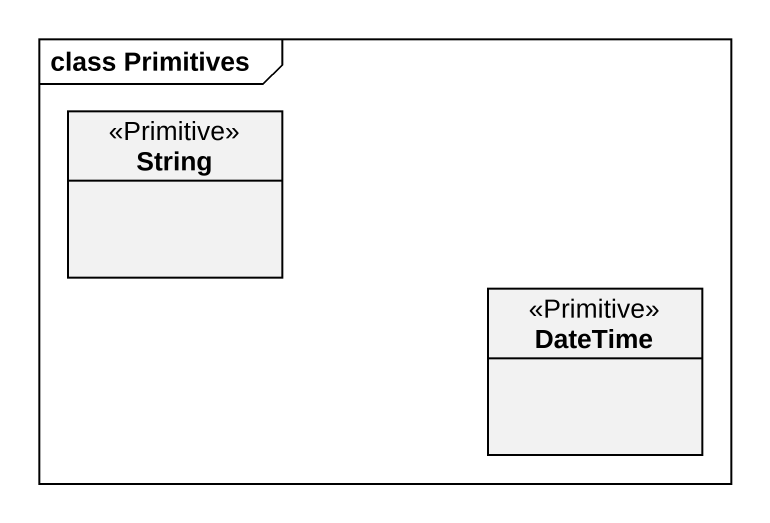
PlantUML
@startuml
mainframe class Primitives
hide circle
hide empty members
class String <<Primitive>>
class DateTime <<Primitive>>
@enduml
